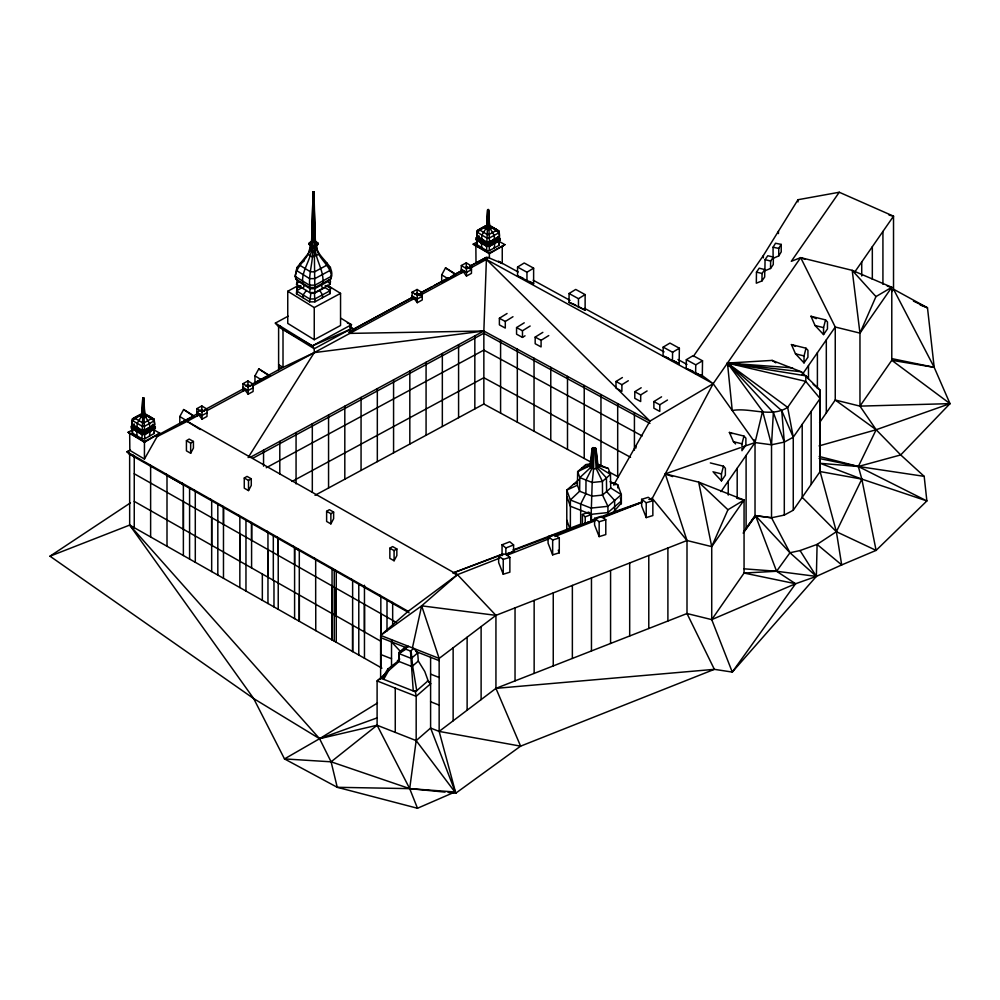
<?xml version="1.0" encoding="UTF-8"?>
<svg xmlns="http://www.w3.org/2000/svg" width="1000" height="1000" viewBox="0 0 1000 1000"><rect width="100%" height="100%" fill="white"/><g stroke="black" fill="none" stroke-linecap="round" stroke-linejoin="round"><path stroke-width="1.5" d="M134.25 527.688L134.25 456.912L133.15 455.337L134.25 456.912M167 546.263L167 475.487L165.9 473.913M183.375 555.55L183.375 501.625M211.675 545.3L211.675 517.675M223.475 578.3L223.475 507.512L222.387 505.938L223.475 507.512L223.475 524.362M239.85 561.275L239.85 533.65M251.588 540.312L251.588 523.462L250.487 521.888M263.55 450.138L263.55 466.163M267.962 577.225L267.962 549.6M278.225 555.413L278.225 538.562L277.125 536.987L278.225 538.562L278.225 609.338M294.6 564.7L294.6 547.85L294.6 618.625M296.062 432.562L296.062 483.9M315.675 604.275L315.675 559.8L314.575 558.225M315.763 630.625L315.75 604.325M328.562 414.988L328.562 487.987M330.95 567.525L332.05 569.087L332.05 639.862L332.05 585.95M334.237 641.112L334.237 570.337M336.25 642.25L336.25 571.475L335.15 569.9M358.787 655.037L358.787 584.263M361.062 397.413L361.062 470.412M364.462 658.25L364.462 585.25M380.838 613.612L380.838 641.237L134.25 501.388M393.575 379.837L393.575 452.837M426.075 362.262L426.075 435.262M498.65 555.962L498.65 562.575L503.237 574.225L509.862 572.188L509.862 557.35L505.275 553.925L498.65 555.962L503.237 559.388L503.237 574.225M548.075 536.587L548.075 543.2L552.65 554.85L559.275 552.812L559.288 537.962L554.7 534.55L548.075 536.587L552.663 540L552.65 554.85M594.575 518.337L594.575 524.963L599.163 536.613L605.788 534.575L605.788 519.725L601.2 516.312L594.575 518.337L599.163 521.763L599.163 536.613M641.65 499.338L641.65 505.962L646.225 517.6L652.85 515.562L652.85 500.725L648.275 497.3L641.65 499.338L646.225 502.762L646.225 517.6M313.425 212.013L313.6 191.737L315.35 241.337L318.137 244.262L313.75 247.613L310.587 246.213L308.888 243.475L312.512 240.562L308.888 243.475L310.65 245.7C310.262 258.05 296.425 264.438 295.2 276.425L295.875 279.113L298.587 281.575L310.15 288.7L314.725 288.675L328.1 281.438L330.763 278.95C336.475 264.85 317.05 258.625 316.45 245.675L318.25 243.425L314.662 240.55L314.5 231.412M714 472.925L721.45 480.85L721.462 473.913L723.438 466.188L710.325 462.925M741.963 450.75L741.975 443.812L743.95 436.075L729.388 432.45L733.45 441.688L735.575 443.95M804.013 362.887L804.038 355.95L806 348.212L791.438 344.588L795.5 353.825L804.013 362.887L807.925 357.238L807.95 350.3L806 348.212M823.55 334.575L823.562 327.638L825.537 319.9L810.975 316.275L815.037 325.513L823.55 334.575L827.463 328.925L827.487 321.987L825.537 319.9M137.125 416.225L141.325 414.812L132.413 418.9L132 424.15L142.175 430.288L144.562 430.312L154.637 424.462L154.213 420.825L144.7 414.25L143.363 397.738L141.975 438.775L144.787 438.812L154.213 433.462L154.188 429.025M488.075 212.638L488.237 209.525L489.525 226.025L499 232.75L499.438 236.4L489.2 242.125L486.812 242.062L476.8 235.812L477.275 230.562L487.212 225.025L487.738 225.75L480.037 228.925L480.012 230.138L477.238 232.188L476.8 235.812L478.875 237.2L478.837 238.162L486.812 243.05L489.2 243.113L497.413 238.65L500.112 240.312L489.387 246.388L486.575 246.312L476.112 239.688L476.163 237.9L478.862 236.775M313.475 191.737L312.45 246.562C314.125 260.45 307.538 274.938 310.15 288.7L309.688 292.575L314.887 292.55L330.1 284.325L330.475 281.337L329.113 279.65M488.088 209.525L486.575 250.55L489.387 250.625L499 245.4L499.05 243.775M143.175 403.963L143.225 397.725M132.7 429.812L128.112 432.287L144.45 441.562L144.438 459.05L129.838 450.387L126.975 451.838L129.675 454.312L409.05 612.762M590.087 464.2L585.712 464.663L577.65 471.675L577.425 485.2L579.612 491.225L592.175 496.175L602.525 495.087L610.7 487.975L610.462 474.4L598.15 466.812L596.013 448.738L593.062 447.575L592.112 448.413L593.837 449.7L593.6 468.825L592.2 482.488L590.962 520.538M312.95 213.15L313.3 191.838L314.513 241.788L316.025 245.413L315.062 246.9C315.113 259.525 324.288 270.55 322.85 283.225L321.413 285.062L322.488 288.438M663.175 347.113L663.05 355.887L679.137 363.725L679.362 348.237L669.95 343.075L663.175 347.113L672.588 352.262L679.362 348.237M672.463 361.037L672.588 352.262M686.213 368.462L686.338 359.675L693.112 355.65L702.525 360.812L702.3 376.3L686.213 368.462L692.887 371.138M695.625 373.612L695.75 364.837L702.525 360.812M756.475 272.113L756.312 283.2L761.95 280.938L764.675 277.013L764.788 269.55L759.2 268.188L756.475 272.113L762.062 273.475L764.788 269.55M761.95 280.938L762.062 273.475M765.062 259.662L764.887 270.75L770.537 268.488L773.263 264.562L773.375 257.1L767.788 255.738L765.062 259.662L770.65 261.038L773.375 257.1M770.537 268.488L770.65 261.038M129.675 454.312L128.525 452.713L129.65 454.3L129.675 525.087L253.7 698.587L284.5 758.913L337.25 787.3L409.688 788.637L454.9 791.988L417.488 808.263L409.688 788.637L416.175 740.612L430.6 728.05L439.15 731.413L495.938 688.363L687 613.538L711.725 619.625L795.588 583.737L816.363 576.388L841.688 564.925L836.375 531.7L820.1 471.562L820.238 390.325L801.35 371.812L772.113 360.4L727.475 363.088L732.237 410.487C750.475 407.287 771.125 418.05 787.663 407.375L805.725 381.362L805.938 375.85L727.475 363.088L728.487 366.025M144.438 459.05L157.113 436.587L187.175 421.375L457.463 574.663L495.938 615.363L495.938 688.363L714.362 669.338L732.275 672.075L816.363 576.388L817.1 544.412L836.375 531.7L861.825 479.113L858.337 466.488L876.15 429.738L950 403.638L934.188 367.337L893.525 289.188L893.525 216.188L839.262 192.25L797.987 199.725L763.325 255.6L693.263 356.512M486.575 250.55L477.238 244.825L477.275 243.212M477.275 237.288L477.238 238.912L476.112 239.688L486.425 246L489.513 246.075L500.112 240.312L500.163 238.525L497.587 236.95M478.9 235.812L478.837 238.162L477.238 238.912L486.575 244.638L489.387 244.713L500.163 238.525L497.45 237.262L497.413 238.65L497.375 237.675M494.375 228.263L490.138 226.688L496.275 229.35L496.238 230.562L489.075 234.462L486.975 234.4L480.012 230.138L486.75 225.987L487.6 209.875L486.75 225.987L488.325 226.713L489.525 226.025L488.675 209.8L488.075 210.15M499 239.475L499.05 237.85M144 410.812L143.613 397.875L142.562 414.55L137.213 423.325L136.962 427.062L138.125 427.9L136.588 431.125L137.213 435.975M143.012 398.225L142.537 414.562L141.35 417.1M313.113 191.925L311.675 241.025L308.775 244.312L313.9 246.562L318.137 244.262L318.25 243.425L314.575 241.175M142.8 403.6L143.012 397.863L144.1 414.588L149.5 423.5L149.75 427.238L148.575 428.038L150.125 431.312L149.5 436.138M313.113 192L311.625 241.35L313.663 242.25L315.35 241.337L313.925 191.925M487.5 221.137L487.362 225.45L482.088 227.95M487.762 212.525L487.85 209.662L488.913 226.363L494.2 235.362L494.438 239.112L493.288 239.9L494.812 243.188L494.2 248.012M591.95 462.65L483.85 404.025L483.85 331.025L486.4 259.462L487.9 257.413L502.25 263.5L502.25 246.725L503.537 245.413M152.675 425.037L155.3 426.575L155.325 428.363L144.938 434.263L141.838 434.225L131.325 428.038L134.025 426.475L134.05 424.137L134.025 426.475L142.175 431.275L144.575 431.3L152.613 426.737L155.325 428.363L144.787 434.575L141.975 434.538L131.325 428.038L131.3 426.25L133.9 424.775M142.775 398.088L141.925 414.212L132.438 420.525L132 424.15L134.062 425.513M498.125 240.888L504.938 244.65L489.4 253.062L489.363 258.212M142.775 398L141.925 414.212L143.525 414.913L144.7 414.25L143.85 398.013M744.087 568.825L776.575 571.263L816.363 576.388L789.975 552.75L771.525 517.775L771.525 444.775L773.363 412.55L727.475 363.088L792.588 367.85M591.237 462.375L591.512 459.5M592.05 453.75L592.45 449.438M592.362 449.125L590.513 467.612L579.825 477.612L579.612 491.225L570.375 499.988L570.375 528.575M592.112 448.413L589.963 466.138L590.513 467.612L593.6 468.825L596.138 468.562L598.15 466.812L597.612 465.325L608.3 468.462L610.462 474.4L602.413 481.413L592.2 482.488L579.825 477.612L577.65 471.675L590.975 465.262L581.688 468.175M310.65 245.7L308.325 253.475L296.938 267.562L296.55 270.55L309.688 278.65L314.887 278.625L330.1 270.4L330.475 267.413L327.85 265.788M296.137 277.038L295.875 279.113L309.538 287.525L314.938 287.5L330.763 278.95L331.15 275.837M300.738 285.837L296.938 287.9L296.55 293.775L309.688 301.863L314.887 301.837L330.1 293.612L330.1 290.725L324.95 287.587L314.462 293.263L310.875 293.288L296.55 284.488L296.938 281.5M296.55 293.775L296.938 287.9L300.788 286.2M308.325 253.475L308.2 254.412L312.312 256.938L318.712 254.363L318.825 253.425M309.925 249.65L312.688 252.05L317.188 249.613M316.45 245.675C316.425 257.913 330.363 264.363 331.425 276.25L315 285.138L309.387 285.163L295.2 276.425L296.938 267.562M326.912 262.962L326.613 265.325L314.6 271.825L310.5 271.837L300.113 265.45L300.413 263.087L304.025 261.137M330.1 293.612L330.475 287.738L327.85 286.125M310.875 293.288L309.688 301.863M412.413 647.887L421.65 605.837L457.463 574.663L499.613 558.15M743.512 532.15L755.025 515.562L755.025 442.562L762.613 411.15L727.475 363.088L801.35 371.812L804.55 375.2M303.125 288.538L304.375 285.138L302.712 283.325C301.087 270.45 311.625 259.725 311.712 246.912L310.613 245.438L312.362 241.8L313.762 191.825L314.125 211.625M813.088 384.237L820.238 390.325L820.1 471.562L793.263 510.213L784.3 515.087L771.525 517.775L755.562 515.712L776.575 571.263L795.588 583.737L732.275 672.075L711.725 619.625L744.062 573.05L776.575 571.263L789.975 552.75L800.062 550.55L817.1 544.412L841.688 564.925L876.1 550.388L926.875 500.938L924.175 476.35L900.713 454.925L876.15 429.738L859.963 406.125L859.963 333.113L875.95 296.6L891.787 287.288L891.787 360.288L859.963 406.125L835.25 400.025L819.575 422.587M711.725 619.625L711.725 546.625L727.938 509.762L744.062 500.05L744.062 573.05L795.588 583.737M481.912 247.688L481.262 242.838L482.837 239.625L481.662 238.787L481.912 235.05L487.35 226.35L488.475 209.675L488.638 225.775L489.3 225.075L499.05 231.125L499.487 234.713L499.438 236.4L489.2 242.125L489.387 250.625M486.138 228.875L487.375 226.337L488.15 209.85M190.662 453.263L193.425 448.088L193.425 441.463L189.188 439.062L186.425 440.688L186.425 450.85L190.662 453.263L190.662 443.088L193.425 441.463M248.512 490.588L251.275 485.412L251.275 478.8L247.037 476.388L244.275 478.013L244.275 488.188L248.512 490.588L248.512 480.425L251.275 478.8M330.875 523.875L333.625 518.7L333.625 512.075L329.387 509.675L326.625 511.3L326.625 521.462L330.875 523.875L330.875 513.7L333.625 512.075M394.087 560.763L396.85 555.588L396.85 548.962L392.612 546.562L389.85 548.188L389.85 558.35L394.087 560.763L394.087 550.588L396.85 548.962M448.113 792.412L455.788 793.175L520.612 746.15L714.362 669.338L687 613.538L687 540.525L665.263 473.875L698.675 482.125L744.062 500.05L711.725 546.625L687 540.525L652.262 498.363L649.35 499.45L652.262 498.363L713.175 383.675L800.688 257.65L852.2 270.35L891.787 287.288L859.963 333.113L835.25 327.025L800.688 257.65L791.312 261.312L839.262 192.25M179.812 416.525L183.625 409.55L194.525 416.25L179.812 423.462L179.812 416.525L186.188 420.45M254.963 375.863L258.788 368.888L269.675 375.588L254.963 382.8L254.963 375.863L261.337 379.787M441.7 274.862L445.525 267.875L456.413 274.587L441.7 281.8L441.7 274.862L448.075 278.788M388.537 670.75L383.663 679.325L382.725 677.288L387.825 669.062L398.8 660.562L398.8 652.675L404.5 647.712L408.587 646.388L398.8 652.675L399.062 661.488L388.537 670.75L387.825 669.062M613.625 485.05L649.95 421.1L713.175 383.675L755.025 442.562L771.525 444.775L784.3 442.088L793.263 437.2L820.1 398.55L805.725 381.362L727.475 363.088L781.75 410.688L793.263 437.2L793.263 510.213M773.062 247.237L775.537 243.25L781.2 244.412L781.225 251.9L778.763 255.888L773.1 258.375L773.062 247.237L778.725 248.4L781.2 244.412M248.125 457.612L314.25 352.612L314.25 348.738L312.375 345.887L275.338 323.1L288.15 316.175M145.188 441.15L144.438 442.275L128.112 432.287M159.037 433.663L144.438 442.275L143.7 441.138M854.65 272.162L893.525 216.188L889.05 215.113M742.738 449.613L745.875 445.1L745.9 438.162L743.95 436.075M721.45 480.85L725.362 475.213L725.387 468.275L723.438 466.188M720.962 491.613L755.025 442.562L754 439.625M802.163 374.663L835.25 327.025L835.25 400.025L876.15 429.738L819.075 445.9M891.75 291.737L893.525 289.188L927.487 307.8L934.188 367.337L891.787 360.288L950 403.638L900.713 454.925L858.337 466.488L820.238 463.325L861.825 479.113L926.875 500.938L858.337 466.488L819.15 456.45M296.55 284.488L298.587 281.575M743.2 533.212L755.562 515.712L789.975 552.75M306.337 290.487L303.125 294.925L303.125 297.812M755.562 515.712L746.1 528.413L746.1 455.412M590.962 520.6L613.325 512.125L621.337 503.05M490.65 252.387L489.363 253.7L473.175 244.175L477.163 242.013M153.663 429.712L159.85 433.225L157.113 436.587M486.2 226.588L487.4 225.425L484.637 227.95L488.537 229.812L491.637 228.137L489.538 225.812M487.212 225.025L477.275 230.562L477.238 232.188L486.575 237.9L489.387 237.975L499 232.75L499.05 231.125L496.275 229.35M154.188 427.612L155.3 426.575L152.6 425.35L152.562 424.387L152.613 426.737L152.6 425.35M409.05 610.538L380.625 635.388L380.625 679.013M595.013 447.738L593.1 449.412L592.05 468.225L586.013 480.05L585.887 493.7L580.675 504.038L580.675 525.175M593.837 449.7L596.013 448.738M579.05 479.425L566.788 490.112L566.788 530.763M417.675 652.9L411.987 657.862L410.487 658.112L399.012 653.6L405.85 649.212L410.462 651.025L413.875 648.475L417.675 652.9L418.325 661.038L424.775 671.5L428.137 680.75L430.6 683.75L416.175 696.312L416.175 740.612L455.788 793.175L439.15 731.413L439.15 658.413L421.65 605.837L380.625 635.388L439.15 658.413L495.938 615.363L687 540.525M385.975 673.213L377.1 680.938L377.1 725.238L409.688 788.637L445.037 792.113M428.137 680.75L415.425 691.825L416.175 696.312L377.1 680.938L385.012 675.3M418.325 661.038L412.625 666L411.087 666.225L399.062 661.488L398.8 660.562M566.788 496.362L570.375 506.238L590.962 514.338L607.95 512.562L621.337 500.9L620.312 498.075M141.838 413.55L132.413 418.9L132.438 420.525L141.975 426.125L144.787 426.175L154.213 420.825L154.188 419.2L145.275 414.875L149.412 416.388M377.475 703.012L319.575 738.7L284.5 758.913L331.1 761.812L377.1 725.238L416.175 740.612M504.938 244.65L489.363 253.7L488.113 252.35M397.4 660.725L399.762 659.025M417.488 808.263L337.25 787.3L331.1 761.812L319.575 738.7L253.7 698.587L50 556.2L130.438 502.875M512.975 316.712L505.288 321.463L505.288 328.075L499.387 324.875L499.387 318.25L507.062 313.5M525.025 335.812L522.475 337.4L516.562 334.188L516.562 327.575L524.237 322.812M522.475 337.4L522.475 330.775L530.15 326.025M548.763 335.562L541.087 340.312L541.087 346.925L535.175 343.725L535.175 337.1L542.85 332.35M628.3 380.75L621.9 384.7L621.9 391.325L616 388.125L616 381.5L622.4 377.537M647.087 390.962L640.688 394.925L640.688 401.538L634.788 398.338L634.788 391.712L641.188 387.762M667.475 400.025L659.788 404.775L659.788 411.4L653.875 408.2L653.875 401.575L661.562 396.825M517.55 267.062L524.212 262.987L533.625 268.15L533.625 283.725L517.55 275.887L517.55 267.062L526.962 272.225L533.625 268.15M569.062 293.512L575.712 289.438L585.125 294.6L585.125 310.175L569.062 302.35L569.062 293.512L578.475 298.675L585.125 294.6M301.812 287.7L296.55 290.887L309.688 298.975L314.887 298.95L330.1 290.725L330.475 287.738L325.213 285.525M142.525 413.663L139.812 416.2L142.887 418L146.812 416.3L144.7 414.038M131.3 426.25L134.012 425.1M478.812 236.462L476.163 237.9L477.275 238.975L477.238 244.825M248.137 390.513L245.562 389.775L242.975 391L242.975 383.675L247.95 380.975L253.113 384.162L253.113 391.488L248.137 394.175L242.975 387.337L248.137 390.513L253.113 387.825M417.275 299.012L414.7 298.275L412.113 299.488L412.113 292.162L417.088 289.475L422.25 292.65L422.25 299.975L417.275 302.675L412.113 295.825L417.275 299.012L422.25 296.312L417.088 293.137L414.6 294.488M466.488 272.375L463.913 271.637L461.325 272.863L461.325 265.538L466.287 262.85L471.463 266.025L471.463 273.35L466.488 276.038L461.325 269.2L466.488 272.375L471.463 269.688L466.287 266.512L468.013 268.137M245.463 385.988L247.95 384.637L250.525 386.238M352.362 329.875L411.938 297.638M421.413 292.512L432.25 286.65M434.162 285.613L447.7 278.288M454.462 274.625L461.238 270.963M470.712 265.837L486.525 257.275M242.975 383.675L248.137 386.85L253.113 384.162M412.113 292.162L417.275 295.35L422.25 292.65M461.325 265.538L466.488 268.712L471.463 266.025M327.3 285.2L340.55 293.363L340.55 325.487L314.25 339.712L287.75 323.387L287.75 291.25L298.263 285.562M287.75 291.25L314.25 307.575L340.55 293.363M279.925 325.913L283.012 329.513L312.375 345.887L351.488 324.725L341.1 318.337M206.988 412.788L202.013 415.475L199.425 414.738L196.85 415.962L196.85 408.638L201.825 405.95L206.988 409.125L206.988 416.45L202.013 419.15L196.85 412.3L201.825 409.613L204.4 411.2M144.45 441.562L159.85 433.225M130.425 449.963L126.975 451.838L408.162 611.312L457.463 574.663L454 573.45M157.1 435.538L196.962 413.963M205.05 409.588L243.35 388.862M251.562 384.425L283.012 367.4L314.25 352.612L483.85 331.025L649.95 421.1L486.4 259.462L470 268.337M349.875 331.225L412.6 297.288M420.775 292.863L445.312 279.575M452.137 275.887L461.675 270.725M469.862 266.3L486.213 257.45M179.812 423.462L194.525 416.25M254.963 382.8L262.613 378.675M441.7 281.8L449.338 277.675M196.85 408.638L202.013 411.812L206.988 409.125M200.425 414.2L187.175 421.375L200.25 429.538M207.15 410.562L245.6 389.762M252.463 386.05L415.35 297.913M422.175 294.212L464.538 271.3M250.012 457.463L483.938 330.975L483.938 333.2L474.837 338.125M252.712 458.312L474.837 338.212M266.262 467.75L483.85 350.1L642.188 435.962M292 481.463L483.85 377.725L630.562 457.287M315.025 495.312L483.85 404.025M349.162 332.4L354.712 329.6L349.875 326.625M487.9 257.413L476.012 263.075L475.863 246.312L475.012 244.375M450.613 277.062L456.413 274.587M348.925 332.075L354.712 329.6M263.888 378.062L269.675 375.588M577.425 485.2L566.788 490.112L570.375 499.988L590.962 508.088L607.95 506.312L621.337 494.65L617.737 484.775L610.025 481.737M312.375 345.887L349.762 329.525L351.488 324.725L347.362 322.925M502.05 544.788L509.775 541.763L513.587 544.938L513.587 551.562L505.863 554.587L505.863 547.962L502.05 544.788L502.05 555.662M505.863 547.962L513.587 544.938M505.913 554.138L509.775 552.625M506.887 555.3L549.038 538.787M554.862 536.512L595.562 520.575M602.825 517.725L642.075 502.35M50 556.2L129.675 525.087L381.925 668.15M582.45 514.475L588.663 512.087L591.438 514.462L591.438 521.075L582.45 524.362L582.45 514.475L585.225 516.838L585.225 523.462M585.225 516.838L591.438 514.462M502.938 553.862L452.837 573.05L502.337 554.513M512.938 550.025L580.675 524.15M582.45 524.362L591.438 521.075M513.975 550.163L595.487 519.625M601.312 517.45L642.062 502.175M129.675 525.087L319.575 738.7L376.838 717.987M613.325 512.125L642.163 501.938M649.375 499.387L652.262 498.363M740.312 447.7L665.263 473.875L672.575 476.587M743.25 446.675L755.025 442.562M573.475 484.288L577.487 482.962M646.225 502.762L652.85 500.725M599.163 521.763L605.788 519.725M552.663 540L559.288 537.962M503.237 559.388L509.862 557.35M511.05 552.275L513.587 551.562M319.575 738.7L377.1 725.238M585.712 464.663L590.725 464.438M859.963 406.125L950 403.638M483.85 331.025L349.762 333.4L349.762 329.525L314.25 348.738L278.612 326.8L275.338 323.1M141.925 429.988L144.85 430.025L154.637 424.462L154.188 419.2L144.3 413.263M486.512 241.762L489.438 241.838L488.225 210.15M421.65 605.837L495.938 615.363M755.025 515.562L771.525 517.775M924.175 476.35L858.337 466.488L819.125 458.475M439.15 731.413L520.612 746.15L495.938 688.363M820.1 471.562L861.825 479.113L876.1 550.388L836.375 531.7L802.2 497.325L802.2 424.325M891.9 358.638L934.188 367.337M597.575 465.05L602.112 466.025M887.275 286.163L891.787 287.288M736.787 498.25L744.062 500.05M815.037 325.513L823.562 327.638M795.5 353.825L804.038 355.95M733.45 441.688L741.975 443.812M712.938 471.788L721.462 473.913M611.138 482.75L617.737 484.775L617.737 487.9M331.1 761.812L409.688 788.637M920.225 305L927.487 307.8L913.462 301.1M800.688 257.65L805.013 259.325M592.587 448L595.525 449.15L597.15 467.688L606.438 477.912L606.613 491.525L614.637 500.487L614.637 511.375M597.163 464.075L608.3 468.462M380.625 637.612L405.988 647.588M416.05 651.55L439.15 660.638M380.625 654.463L391.525 658.75M430.6 674.125L439.15 677.487M381.413 678.438L415.425 691.825M430.6 701.75L439.15 705.113M517.55 275.887L522.875 278.038M569.062 302.35L575.712 305.025M664.375 356.425L668.388 358.038M810.975 316.275L816.287 318.675M791.438 344.588L795.425 346.388M729.388 432.45L732.05 433.65M535.175 337.1L541.087 340.312M653.875 401.575L659.788 404.775M499.387 318.25L505.288 321.463M516.562 327.575L522.475 330.775M616 381.5L621.9 384.7M634.788 391.712L640.688 394.925M483.85 333.338L649.95 423.425M608.675 471.725L618.375 476.987M686.338 359.675L695.75 364.837M473.175 244.175L489.4 253.062M498.8 261.375L518.175 271.988M533.2 280.212L570.075 300.413M584.625 308.375L664.05 351.875M677.987 359.5L686.963 364.425M498.225 261.3L502.25 263.5M579.75 307.225L585.125 310.175M529.587 281.512L533.625 283.725M673.75 360.775L679.137 363.725M696.925 373.35L702.3 376.3M486.4 259.462L713.175 383.675L700.975 374.663M326.625 511.3L330.875 513.7M389.85 548.188L394.087 550.588M186.425 440.688L190.662 443.088M244.275 478.013L248.512 480.425M167 475.475L183.375 484.775L183.375 529.25M134.25 473.762L396.45 622.463M132.438 427.25L141.975 432.863L144.787 432.9L154.213 427.55L154.188 425.925M132.413 427.312L132.438 433.162L141.975 438.775M455.712 274.65L445.525 267.875M350.2 327.312L354.025 329.663M278.612 364.688L283.012 367.4L283.012 329.513M278.612 366.912L280.963 368.363M268.988 375.65L258.788 368.888M196.85 412.3L202.013 415.475M193.825 416.312L183.625 409.55M610.7 487.975L621.337 494.65L621.337 504M772.113 360.4L775.85 362.863M727.475 363.088L787.663 407.375L793.263 437.2M727.938 509.762L698.675 482.125L711.725 546.625M417.088 293.137L419.675 295.575M247.95 384.637L249.675 386.275M201.825 409.613L203.538 411.238M314.662 240.55L316.413 242.3M336.25 571.475L330.7 567.663L332.05 569.087M391.525 641.9L401.025 652.075M427.425 680.362L430.6 683.75M474.613 244.963L475.863 246.312M875.95 296.6L852.2 270.35L859.963 333.113M805.938 375.85L808.625 379M391.575 601.9L392.663 603.462L392.675 624.925M380.838 596.763L379.738 595.188L380.838 596.763L380.838 667.537M363.363 585.9L364.462 587.475M293.5 546.275L294.7 548L299.413 550.675L298.2 548.938L299.3 550.513L299.3 621.3L299.3 594.987M267.962 532.75L266.863 531.175L267.962 532.75L267.962 603.525M238.75 515.225L239.85 516.8L239.85 587.587M194.2 489.963L195.287 491.525L195.3 562.312M149.525 464.625L150.625 466.2L150.625 536.975M351.525 579.188L352.625 580.763L352.625 651.538L352.625 625.237M211.675 500.825L210.575 499.25L211.675 500.812L211.675 571.6M328.1 281.438L330.1 284.325M128.925 432.75L129.675 433.9L129.838 450.387M800.062 550.55L816.363 576.388M319.713 290.425L322.488 294.837L322.488 297.725M144.125 414.575L145.3 417.15M488.938 226.375L490.087 228.975M558.263 550.225L559.275 552.812M455.788 793.175L430.6 728.05L430.6 657.275M773.363 412.55L784.3 442.088L784.3 515.087M128.925 431.85L129.675 433.9M566.788 520.188L569.862 528.663M762.613 411.15L771.525 444.775M411.112 650.875L412.625 666L416.75 690.675L413.263 690.975L410.462 651.025M595.75 448.038L597.15 461.012M781.75 410.688L784.3 442.088M314.462 293.263L314.887 301.837M595.05 449.575L596.138 468.562L602.413 481.413L602.525 495.087L607.95 506.312L607.95 512.562M314.887 292.55L313.55 192.2M143.6 397.875L143.975 410.788M154.188 431.85L154.213 433.462M151.425 417.45L151.438 418.663L144.412 422.65L142.312 422.625L135.2 418.438L135.188 417.225M132.413 425.625L132.438 433.162M488.237 209.525L488.263 212.65M313.6 191.737L313.75 212.013M143.4 398.35L144.787 438.812M143.363 397.738L143.4 403.963M778.725 248.4L778.763 255.888M466.488 268.712L466.488 276.038M466.287 262.85L466.3 268.95M417.275 295.35L417.275 302.675M417.088 289.475L417.088 295.575M248.137 386.85L248.137 394.175M247.95 380.975L247.95 387.088M882.925 231.45L882.925 284.262M872.325 246.713L872.325 279.337M861.725 261.988L861.725 275.963M826.312 339.888L826.312 412.887M817.4 352.725L817.4 388.45M811.15 411.438L811.15 484.438M808.475 365.575L808.475 378M797.987 199.725L797.987 201.95M778.438 231.25L778.438 233.562M763.325 255.6L763.325 257.913M737.188 468.263L737.188 497.762M728.263 481.1L728.263 495.087M667.9 548.013L667.9 621.013M648.787 555.5L648.787 628.5M635.975 445.7L635.975 448.013M634.425 412.688L634.425 450.175M629.688 562.975L629.688 635.988M617.688 403.612L617.688 476.613M615.025 482.587L615.025 484.9M610.575 570.462L610.575 643.462M600.962 394.538L600.962 465.988M591.462 577.95L591.462 650.95M584.225 385.462L584.225 458.462M578.475 298.675L578.475 307.5M572.362 585.425L572.362 658.438M567.5 376.388L567.5 449.387M553.25 592.913L553.25 665.913M550.775 367.312L550.775 440.325M534.15 600.4L534.15 673.4M534.038 358.237L534.038 431.25M526.962 272.225L526.962 281.05M517.312 349.162L517.312 422.175M515.037 607.875L515.037 680.888M500.588 340.1L500.588 413.1M499.05 240.95L499 245.4M481.112 626.6L481.112 699.6M474.837 335.9L474.837 408.9M467.125 637.2L467.125 710.212M458.587 344.688L458.587 417.688M453.137 647.812L453.137 720.812M442.337 353.475L442.337 426.475M409.825 371.05L409.825 444.05M395.262 688.075L395.262 732.375M391.525 639.675L391.525 666.825M387 600.262L387 630.925M377.325 388.625L377.325 461.625M364.462 604.325L364.462 631.95M344.812 406.2L344.812 479.2M336.25 588.325L336.25 615.95M314.25 307.575L314.25 339.712M312.312 423.775L312.312 492.137M279.8 441.35L279.8 474.237M278.612 326.8L278.612 369.975M273.975 580.625L273.975 606.925M273.312 535.775L273.312 580.25M262.337 574.038L262.337 600.337M251.588 523.462L251.588 567.938M245.963 520.275L245.963 591.05M217.825 504.312L217.825 575.087M202.013 411.812L202.013 419.15M201.825 405.95L201.825 412.05M189.587 488.288L189.587 559.075M183.375 484.775L182.275 483.2L183.375 484.775"/></g></svg>
